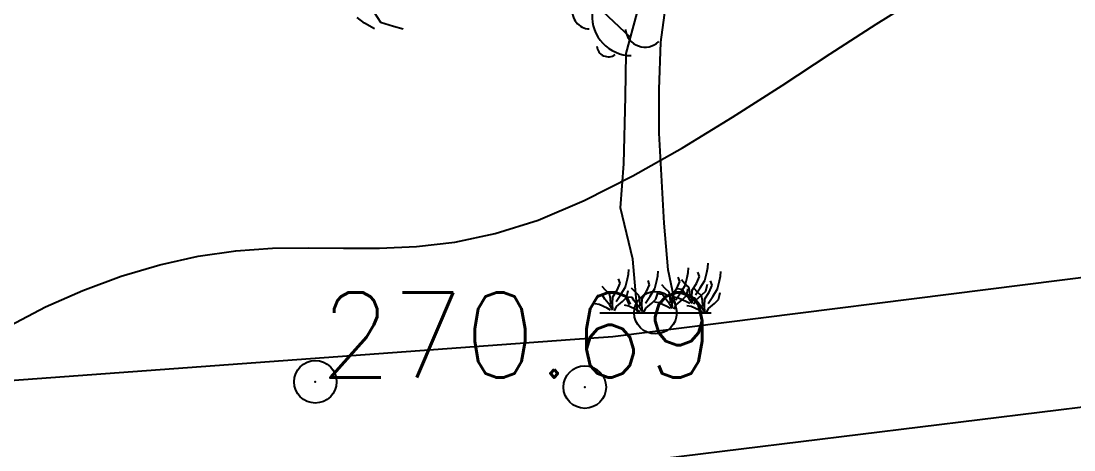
# Model space of a CAD drawing. Header units: millimetres. Extents: x 524954 to 526204, y 9523489 to 9524010.
# Drawn here: x 525711.46 to 525723.84, y 9523614.78 to 9523619.82 of the extents above; entities that cross this region are included whole.
import ezdxf

# ---------------------------------------------------------------- set-up
doc = ezdxf.new("R2010")
doc.units = ezdxf.units.MM
doc.header["$PDMODE"] = 32
doc.header["$PDSIZE"] = 0.5
doc.linetypes.add('ACAD_ISO12W100', pattern=[21, 12, -3, 0, -3, 0, -3])
for name, color, linetype in [('Arbre', 34, 'ACAD_ISO12W100'), ('CN_01_00', 3, 'Continuous'), ('PLUME_5', 6, 'Continuous'), ('PLUME_6', 2, 'Continuous'), ('TopoAlt', 3, 'Continuous'), ('TOPOJIS', 7, 'Continuous')]:
    doc.layers.add(name, color=color, linetype=linetype)
doc.styles.add('Simplex 1.0', font='Simplex.shx', dxfattribs={"width": 0.99, "height": 1})

# ---------------------------------------------------------------- blocks, each defined once
blk = doc.blocks.new('TCPOINT M')
at = {"color": 0}
blk.add_point((0, 0), dxfattribs=at)
at = {"layer": 'TopoAlt', "style": 'Simplex 1.0', "width": 0.99}
blk.add_attdef('ALT', (0.15, 0.15), '', height=1, dxfattribs=at)
blk = doc.blocks.new('v088')
at = {"linetype": 'Continuous'}
for p, q in [((-0.294, 3.234), (-0.685, 3.605)), ((-0.344, 3.046), (-0.217, 3.527)), ((0.064, 3.179), (0.118, 3.584)), ((0.045, 2.625), (0.064, 3.179)), ((-0.352, 2.542), (-0.344, 3.046)), ((0.043, 2.109), (0.045, 2.625)), ((-0.373, 1.752), (-0.352, 2.542)), ((0.102, 1.053), (0.043, 2.109)), ((-0.412, 1.235), (-0.373, 1.752)), ((-0.268, 0.628), (-0.412, 1.235)), ((0.151, 0.506), (0.102, 1.053)), ((-0.213, 0), (-0.268, 0.628)), ((0.256, 0), (0.151, 0.506)), ((-0.654, 0), (0.654, 0))]:
    blk.add_line(p, q, dxfattribs=at)
at = {"color": 3, "linetype": 'Continuous'}
for p, q in [((-3.423, 3.403), (-3.509, 3.469)), ((-3.303, 3.524), (-3.234, 3.416)), ((-3.306, 3.337), (-3.423, 3.403)), ((-3.234, 3.416), (-3.081, 3.37)), ((-3.081, 3.37), (-2.968, 3.339)), ((-0.317, 0.454), (-0.315, 0.507)), ((0.385, 0.474), (0.387, 0.526)), ((0.603, 0.474), (0.615, 0.531)), ((0.615, 0.531), (0.618, 0.584)), ((-0.416, 0.349), (-0.433, 0.399)), ((-0.353, 0.303), (-0.329, 0.397)), ((-0.329, 0.397), (-0.317, 0.454)), ((-0.07, 0.329), (-0.087, 0.38)), ((-0.007, 0.284), (0.017, 0.377)), ((0.017, 0.377), (0.029, 0.435)), ((0.029, 0.435), (0.031, 0.488)), ((0.286, 0.368), (0.269, 0.418)), ((0.346, 0.341), (0.305, 0.385)), ((0.349, 0.322), (0.373, 0.416)), ((0.373, 0.416), (0.385, 0.474)), ((0.481, 0.344), (0.517, 0.426)), ((0.517, 0.426), (0.5, 0.476)), ((0.524, 0.291), (0.579, 0.38)), ((0.579, 0.38), (0.603, 0.474)), ((0.666, 0.325), (0.649, 0.375)), ((0.728, 0.279), (0.752, 0.373)), ((0.752, 0.373), (0.765, 0.43)), ((0.765, 0.43), (0.767, 0.483)), ((-0.587, 0.264), (-0.627, 0.308)), ((-0.541, 0.224), (-0.587, 0.264)), ((-0.502, 0.188), (-0.452, 0.267)), ((-0.452, 0.267), (-0.416, 0.349)), ((-0.409, 0.214), (-0.353, 0.303)), ((-0.327, 0.226), (-0.32, 0.26)), ((-0.24, 0.245), (-0.281, 0.288)), ((-0.106, 0.248), (-0.07, 0.329)), ((-0.063, 0.195), (-0.007, 0.284)), ((0.115, 0.284), (0.075, 0.327)), ((0.161, 0.243), (0.115, 0.284)), ((0.2, 0.207), (0.25, 0.286)), ((0.25, 0.286), (0.286, 0.368)), ((0.315, 0.274), (0.25, 0.279)), ((0.293, 0.233), (0.349, 0.322)), ((0.337, 0.236), (0.315, 0.274)), ((0.392, 0.301), (0.346, 0.341)), ((0.375, 0.245), (0.382, 0.279)), ((0.404, 0.243), (0.392, 0.301)), ((0.428, 0.183), (0.43, 0.264)), ((0.43, 0.264), (0.481, 0.344)), ((0.495, 0.24), (0.454, 0.284)), ((0.469, 0.209), (0.524, 0.291)), ((0.546, 0.209), (0.591, 0.255)), ((0.591, 0.255), (0.606, 0.303)), ((0.606, 0.303), (0.613, 0.337)), ((0.63, 0.243), (0.666, 0.325)), ((0.673, 0.19), (0.728, 0.279)), ((-0.618, 0.197), (-0.683, 0.202)), ((-0.596, 0.159), (-0.618, 0.197)), ((-0.536, 0.087), (-0.596, 0.159)), ((-0.529, 0.166), (-0.541, 0.224)), ((-0.524, 0.099), (-0.529, 0.166)), ((-0.505, 0.106), (-0.502, 0.188)), ((-0.464, 0.132), (-0.409, 0.214)), ((-0.459, 0.072), (-0.387, 0.132)), ((-0.387, 0.132), (-0.341, 0.178)), ((-0.341, 0.178), (-0.327, 0.226)), ((-0.272, 0.178), (-0.337, 0.183)), ((-0.25, 0.139), (-0.272, 0.178)), ((-0.19, 0.067), (-0.25, 0.139)), ((-0.195, 0.204), (-0.24, 0.245)), ((-0.183, 0.147), (-0.195, 0.204)), ((-0.178, 0.079), (-0.183, 0.147)), ((-0.159, 0.087), (-0.156, 0.168)), ((-0.156, 0.168), (-0.106, 0.248)), ((-0.118, 0.113), (-0.063, 0.195)), ((-0.041, 0.113), (0.005, 0.159)), ((0.041, 0.115), (-0.01, 0.125)), ((0.005, 0.159), (0.019, 0.207)), ((0.019, 0.207), (0.026, 0.24)), ((0.084, 0.216), (0.019, 0.221)), ((0.106, 0.178), (0.084, 0.216)), ((0.166, 0.106), (0.106, 0.178)), ((0.173, 0.185), (0.161, 0.243)), ((0.178, 0.118), (0.173, 0.185)), ((0.197, 0.125), (0.2, 0.207)), ((0.202, 0.055), (0.197, 0.125)), ((0.272, 0.173), (0.221, 0.183)), ((0.238, 0.151), (0.293, 0.233)), ((0.243, 0.091), (0.315, 0.151)), ((0.365, 0.13), (0.272, 0.173)), ((0.315, 0.151), (0.361, 0.197)), ((0.397, 0.163), (0.337, 0.236)), ((0.361, 0.197), (0.375, 0.245)), ((0.406, 0.108), (0.365, 0.13)), ((0.433, 0.108), (0.397, 0.163)), ((0.464, 0.173), (0.399, 0.178)), ((0.409, 0.175), (0.404, 0.243)), ((0.433, 0.113), (0.428, 0.183)), ((0.45, 0.099), (0.474, 0.149)), ((0.486, 0.135), (0.464, 0.173)), ((0.474, 0.149), (0.546, 0.209)), ((0.546, 0.063), (0.486, 0.135)), ((0.541, 0.2), (0.495, 0.24)), ((0.553, 0.142), (0.541, 0.2)), ((0.558, 0.075), (0.553, 0.142)), ((0.577, 0.082), (0.579, 0.163)), ((0.579, 0.163), (0.63, 0.243)), ((0.618, 0.108), (0.673, 0.19)), ((0.695, 0.108), (0.74, 0.154)), ((0.74, 0.154), (0.755, 0.202)), ((0.755, 0.202), (0.762, 0.236)), ((-0.661, 0.096), (-0.712, 0.106)), ((-0.567, 0.053), (-0.661, 0.096)), ((-0.527, 0.031), (-0.567, 0.053)), ((-0.5, 0.031), (-0.536, 0.087)), ((-0.5, 0.036), (-0.505, 0.106)), ((-0.483, 0.022), (-0.459, 0.072)), ((-0.315, 0.077), (-0.365, 0.087)), ((-0.221, 0.034), (-0.315, 0.077)), ((-0.18, 0.012), (-0.221, 0.034)), ((-0.154, 0.012), (-0.19, 0.067)), ((-0.154, 0.017), (-0.159, 0.087)), ((-0.137, 0.002), (-0.113, 0.053)), ((-0.113, 0.053), (-0.041, 0.113)), ((0.135, 0.072), (0.041, 0.115)), ((0.175, 0.05), (0.135, 0.072)), ((0.202, 0.05), (0.166, 0.106)), ((0.219, 0.041), (0.243, 0.091)), ((0.421, 0.072), (0.37, 0.082)), ((0.514, 0.029), (0.421, 0.072)), ((0.555, 0.007), (0.514, 0.029)), ((0.582, 0.007), (0.546, 0.063)), ((0.582, 0.012), (0.577, 0.082)), ((0.599, -0.002), (0.623, 0.048)), ((0.623, 0.048), (0.695, 0.108))]:
    blk.add_line(p, q, dxfattribs=at)
for centre, major_axis, start_param, end_param in [((-0.772, 3.542), (-0.145, 0.145), 0.590553, 2.325666), ((-0.28, 3.489), (0.33, 0.33), 2.307735, 3.914618), ((-0.123, 3.354), (0.164, 0.164), 2.463212, 4.701636), ((-0.553, 3.145), (0.0964, 0.0964), 2.435534, 4.557933)]:
    blk.add_ellipse(centre, major_axis=major_axis, ratio=1, start_param=start_param, end_param=end_param, dxfattribs=at)

msp = doc.modelspace()

# ---------------------------------------------------------------- linework, layer by layer
at = {"layer": 'CN_01_00', "elevation": 271, "flags": 128}
msp.add_lwpolyline([(525711.327, 9523616.242), (525711.749, 9523616.464), (525712.188, 9523616.659), (525712.639, 9523616.824), (525713.094, 9523616.959), (525713.546, 9523617.059), (525713.989, 9523617.124), (525714.418, 9523617.154), (525714.838, 9523617.159), (525715.256, 9523617.156), (525715.678, 9523617.156), (525716.111, 9523617.175), (525716.562, 9523617.227), (525717.037, 9523617.326), (525717.544, 9523617.485), (525718.086, 9523617.715), (525718.655, 9523618.004), (525719.24, 9523618.336), (525719.83, 9523618.696), (525720.413, 9523619.069), (525720.979, 9523619.438), (525721.517, 9523619.787), (525722.015, 9523620.102)], dxfattribs=at)
at = {"layer": 'PLUME_5'}
msp.add_lwpolyline([(525707.948, 9523615.354), (525717.921, 9523616.082), (525718.42, 9523616.118), (525727.858, 9523617.308), (525738.257, 9523619.07), (525748.158, 9523620.795), (525748.657, 9523620.832), (525758.059, 9523622.521), (525767.923, 9523624.745), (525777.787, 9523626.969), (525778.25, 9523627.504), (525787.615, 9523629.691), (525797.443, 9523632.414), (525807.235, 9523635.635), (525807.733, 9523635.672), (525817.026, 9523638.857), (525826.282, 9523642.54), (525836.037, 9523646.26), (525836.037, 9523646.26), (525845.294, 9523649.944), (525854.514, 9523654.126), (525863.734, 9523658.309), (525864.233, 9523658.345), (525872.917, 9523662.99)], dxfattribs=at)
at = {"layer": 'PLUME_6'}
msp.add_lwpolyline([(525708.057, 9523613.858), (525718.03, 9523614.586), (525718.529, 9523614.622), (525728.466, 9523615.849), (525738.367, 9523617.574), (525748.267, 9523619.299), (525748.766, 9523619.336), (525758.667, 9523621.061), (525768.531, 9523623.285), (525778.359, 9523626.008), (525778.857, 9523626.044), (525788.223, 9523628.232), (525798.015, 9523631.453), (525807.842, 9523634.176), (525807.842, 9523634.176), (525817.135, 9523637.361), (525826.89, 9523641.081), (525836.645, 9523644.801), (525836.645, 9523644.801), (525845.902, 9523648.484), (525855.122, 9523652.667), (525864.342, 9523656.849), (525864.804, 9523657.384), (525873.525, 9523661.53)], dxfattribs=at)

# ---------------------------------------------------------------- block references
at = {"layer": 'Arbre'}
msp.add_blockref('v088', (525718.923, 9523616.396), dxfattribs=at)
at = {"layer": 'TOPOJIS'}
for p in [(525718.923, 9523616.396), (525718.092, 9523615.522, 270.84)]:
    msp.add_blockref('TCPOINT M', p, dxfattribs=at)
ref = msp.add_blockref('TCPOINT M', (525714.923, 9523615.584, 270.69), dxfattribs=at)
ref.add_attrib('ALT', '270.69', (525714.973, 9523615.634, 270.69), dxfattribs={"layer": 'TopoAlt', "height": 1, "style": 'Simplex 1.0', "width": 0.99})

doc.saveas('drawing.dxf')
